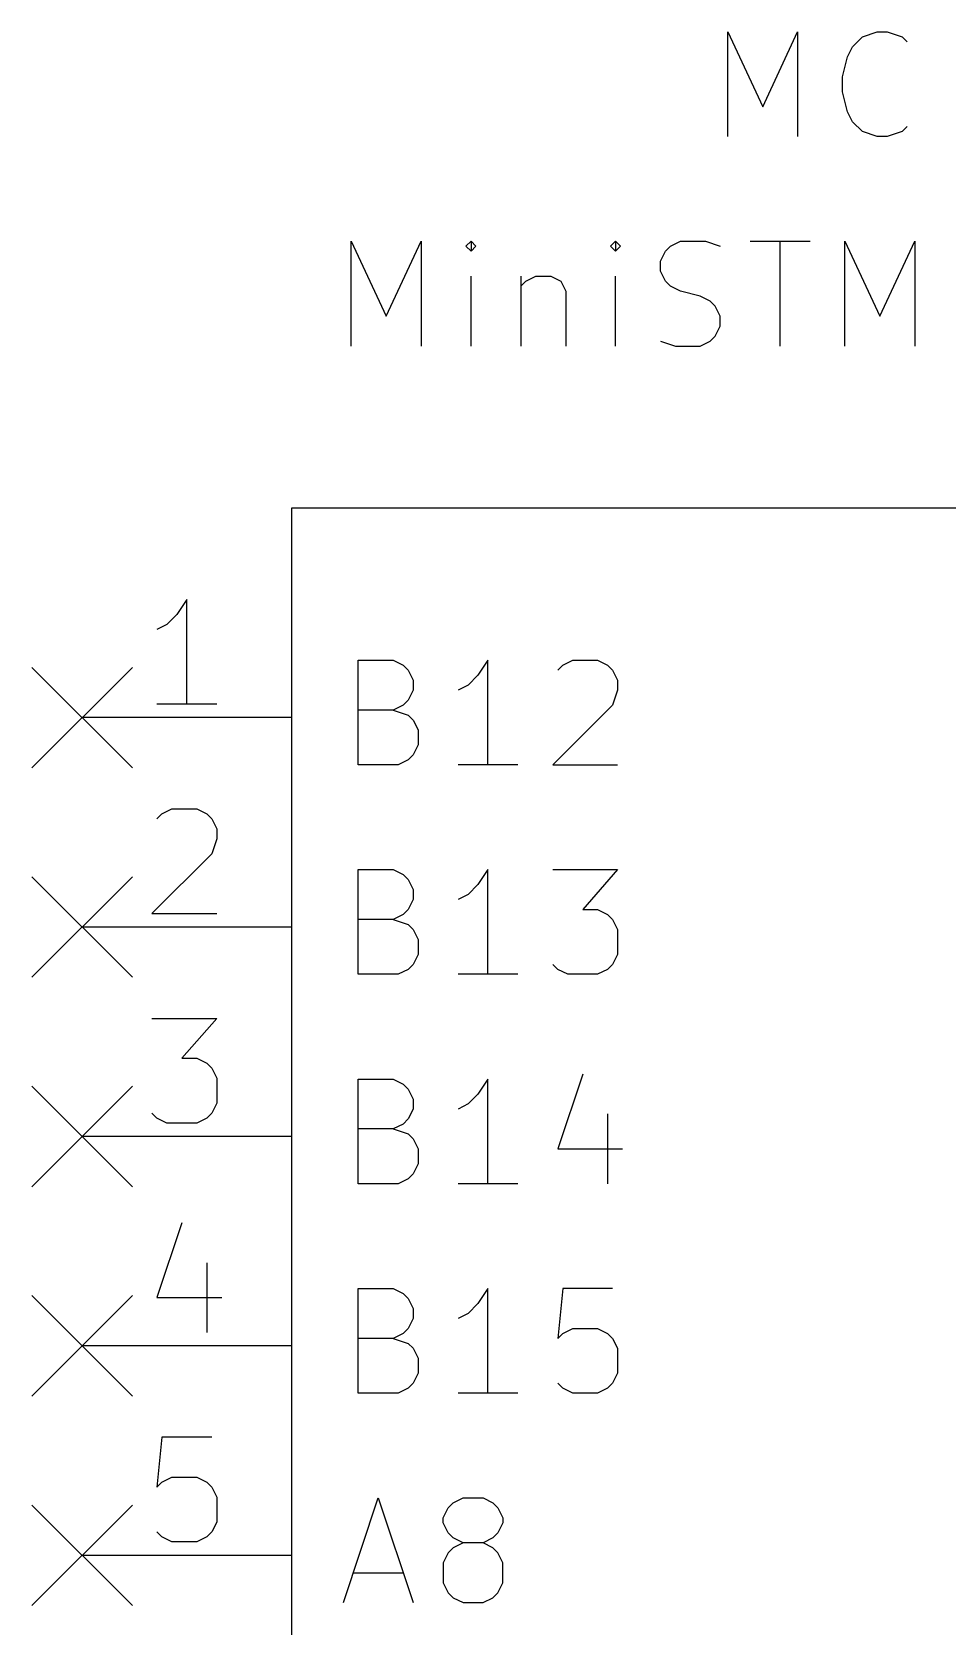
# Model space of a CAD drawing. Extents: x -4.8 to 16.7, y -9.4 to 5.7.
# Drawn here: x 11.536 to 12.519, y 0.669 to 2.382 of the extents above; entities that cross this region are included whole.
import ezdxf

# ---------------------------------------------------------------- set-up
doc = ezdxf.new("R2010")
doc.units = 0
doc.header["$MEASUREMENT"] = 0
for name, color, linetype in [('BLUE2', 5, 'CONTINUOUS'), ('CYAN2', 4, 'CONTINUOUS'), ('RED2', 1, 'CONTINUOUS'), ('RED3', 11, 'CONTINUOUS')]:
    doc.layers.add(name, color=color, linetype=linetype)

msp = doc.modelspace()

# ---------------------------------------------------------------- linework, layer by layer
at = {"layer": 'BLUE2', "linetype": 'Continuous'}
for p, q in [((11.5358, 1.6993), (11.6438, 1.5913)), ((11.6438, 1.6993), (11.5358, 1.5913)), ((11.5358, 1.4743), (11.6438, 1.3663)), ((11.6438, 1.4743), (11.5358, 1.3663)), ((11.5358, 1.2493), (11.6438, 1.1413)), ((11.6438, 1.2493), (11.5358, 1.1413)), ((11.5358, 1.0243), (11.6438, 0.9163)), ((11.6438, 1.0243), (11.5358, 0.9163)), ((11.5358, 0.7993), (11.6438, 0.6913)), ((11.6438, 0.7993), (11.5358, 0.6913))]:
    msp.add_line(p, q, dxfattribs=at)
at = {"layer": 'CYAN2', "linetype": 'Continuous'}
for p, q in [((12.2836, 2.2695), (12.2836, 2.382)), ((12.2836, 2.382), (12.3211, 2.3016)), ((12.2836, 2.2695), (12.2836, 2.382)), ((12.2836, 2.382), (12.3211, 2.3016)), ((12.3211, 2.3016), (12.3586, 2.382)), ((12.3211, 2.3016), (12.3586, 2.382)), ((12.3586, 2.382), (12.3586, 2.2695)), ((12.3586, 2.382), (12.3586, 2.2695)), ((12.4282, 2.3766), (12.4443, 2.382)), ((12.4282, 2.3766), (12.4443, 2.382)), ((12.4443, 2.382), (12.455, 2.382)), ((12.4443, 2.382), (12.455, 2.382)), ((12.455, 2.382), (12.4711, 2.3766)), ((12.455, 2.382), (12.4711, 2.3766)), ((12.4122, 2.3552), (12.4175, 2.3659)), ((12.4122, 2.3552), (12.4175, 2.3659)), ((12.4175, 2.3659), (12.4282, 2.3766)), ((12.4175, 2.3659), (12.4282, 2.3766)), ((12.4711, 2.3766), (12.4765, 2.3713)), ((12.4711, 2.3766), (12.4765, 2.3713)), ((12.4068, 2.3338), (12.4122, 2.3552)), ((12.4068, 2.3338), (12.4122, 2.3552)), ((12.4068, 2.3177), (12.4068, 2.3338)), ((12.4068, 2.3177), (12.4068, 2.3338)), ((12.4122, 2.2962), (12.4068, 2.3177)), ((12.4122, 2.2962), (12.4068, 2.3177)), ((12.4175, 2.2855), (12.4122, 2.2962)), ((12.4175, 2.2855), (12.4122, 2.2962)), ((12.4282, 2.2748), (12.4175, 2.2855)), ((12.4282, 2.2748), (12.4175, 2.2855)), ((12.4765, 2.2802), (12.4711, 2.2748)), ((12.4765, 2.2802), (12.4711, 2.2748)), ((12.4443, 2.2695), (12.4282, 2.2748)), ((12.4443, 2.2695), (12.4282, 2.2748)), ((12.455, 2.2695), (12.4443, 2.2695)), ((12.455, 2.2695), (12.4443, 2.2695)), ((12.4711, 2.2748), (12.455, 2.2695)), ((12.4711, 2.2748), (12.455, 2.2695)), ((11.8791, 2.0445), (11.8791, 2.157)), ((11.8791, 2.157), (11.9166, 2.0766)), ((11.8791, 2.0445), (11.8791, 2.157)), ((11.8791, 2.157), (11.9166, 2.0766)), ((11.9166, 2.0766), (11.9541, 2.157)), ((11.9166, 2.0766), (11.9541, 2.157)), ((11.9541, 2.157), (11.9541, 2.0445)), ((11.9541, 2.157), (11.9541, 2.0445)), ((12.0077, 2.157), (12.0023, 2.1516)), ((12.0077, 2.157), (12.0023, 2.1516)), ((12.0023, 2.1516), (12.0077, 2.1463)), ((12.0023, 2.1516), (12.0077, 2.1463)), ((12.013, 2.1516), (12.0077, 2.157)), ((12.0077, 2.157), (12.0077, 2.1463)), ((12.013, 2.1516), (12.0077, 2.157)), ((12.0077, 2.157), (12.0077, 2.1463)), ((12.0077, 2.1463), (12.013, 2.1516)), ((12.0077, 2.1463), (12.013, 2.1516)), ((12.1631, 2.157), (12.1577, 2.1516)), ((12.1631, 2.157), (12.1577, 2.1516)), ((12.1577, 2.1516), (12.1631, 2.1463)), ((12.1577, 2.1516), (12.1631, 2.1463)), ((12.1684, 2.1516), (12.1631, 2.157)), ((12.1631, 2.157), (12.1631, 2.1463)), ((12.1684, 2.1516), (12.1631, 2.157)), ((12.1631, 2.157), (12.1631, 2.1463)), ((12.1631, 2.1463), (12.1684, 2.1516)), ((12.1631, 2.1463), (12.1684, 2.1516)), ((12.2113, 2.1355), (12.2166, 2.1463)), ((12.2113, 2.1355), (12.2166, 2.1463)), ((12.2166, 2.1463), (12.222, 2.1516)), ((12.2166, 2.1463), (12.222, 2.1516)), ((12.222, 2.1516), (12.2327, 2.157)), ((12.222, 2.1516), (12.2327, 2.157)), ((12.2327, 2.157), (12.2595, 2.157)), ((12.2327, 2.157), (12.2595, 2.157)), ((12.2595, 2.157), (12.2756, 2.1516)), ((12.2595, 2.157), (12.2756, 2.1516)), ((12.3077, 2.157), (12.372, 2.157)), ((12.3077, 2.157), (12.372, 2.157)), ((12.3398, 2.0445), (12.3398, 2.157)), ((12.3398, 2.0445), (12.3398, 2.157)), ((12.4095, 2.0445), (12.4095, 2.157)), ((12.4095, 2.157), (12.447, 2.0766)), ((12.4095, 2.0445), (12.4095, 2.157)), ((12.4095, 2.157), (12.447, 2.0766)), ((12.447, 2.0766), (12.4845, 2.157)), ((12.447, 2.0766), (12.4845, 2.157)), ((12.4845, 2.157), (12.4845, 2.0445)), ((12.4845, 2.157), (12.4845, 2.0445)), ((12.2113, 2.1248), (12.2113, 2.1355)), ((12.2113, 2.1248), (12.2113, 2.1355)), ((12.2166, 2.1141), (12.2113, 2.1248)), ((12.2166, 2.1141), (12.2113, 2.1248)), ((12.0077, 2.0445), (12.0077, 2.1195)), ((12.0077, 2.0445), (12.0077, 2.1195)), ((12.0613, 2.1195), (12.0613, 2.0445)), ((12.0613, 2.1195), (12.0613, 2.0445)), ((12.0613, 2.1088), (12.0666, 2.1141)), ((12.0613, 2.1088), (12.0666, 2.1141)), ((12.0666, 2.1141), (12.0774, 2.1195)), ((12.0666, 2.1141), (12.0774, 2.1195)), ((12.0774, 2.1195), (12.0934, 2.1195)), ((12.0774, 2.1195), (12.0934, 2.1195)), ((12.0934, 2.1195), (12.1041, 2.1141)), ((12.0934, 2.1195), (12.1041, 2.1141)), ((12.1041, 2.1141), (12.1095, 2.1034)), ((12.1041, 2.1141), (12.1095, 2.1034)), ((12.1631, 2.0445), (12.1631, 2.1195)), ((12.1631, 2.0445), (12.1631, 2.1195)), ((12.222, 2.1088), (12.2166, 2.1141)), ((12.222, 2.1088), (12.2166, 2.1141)), ((12.2327, 2.1034), (12.222, 2.1088)), ((12.2327, 2.1034), (12.222, 2.1088)), ((12.1095, 2.1034), (12.1095, 2.0445)), ((12.1095, 2.1034), (12.1095, 2.0445)), ((12.2541, 2.098), (12.2327, 2.1034)), ((12.2541, 2.098), (12.2327, 2.1034)), ((12.2648, 2.0927), (12.2541, 2.098)), ((12.2648, 2.0927), (12.2541, 2.098)), ((12.2702, 2.0873), (12.2648, 2.0927)), ((12.2702, 2.0873), (12.2648, 2.0927)), ((12.2756, 2.0766), (12.2702, 2.0873)), ((12.2756, 2.0766), (12.2702, 2.0873)), ((12.2756, 2.0659), (12.2756, 2.0766)), ((12.2756, 2.0659), (12.2756, 2.0766)), ((12.2702, 2.0552), (12.2756, 2.0659)), ((12.2702, 2.0552), (12.2756, 2.0659)), ((12.2113, 2.0498), (12.2273, 2.0445)), ((12.2113, 2.0498), (12.2273, 2.0445)), ((12.2273, 2.0445), (12.2541, 2.0445)), ((12.2273, 2.0445), (12.2541, 2.0445)), ((12.2541, 2.0445), (12.2648, 2.0498)), ((12.2541, 2.0445), (12.2648, 2.0498)), ((12.2648, 2.0498), (12.2702, 2.0552)), ((12.2648, 2.0498), (12.2702, 2.0552)), ((11.8866, 1.5945), (11.8866, 1.707)), ((11.8866, 1.707), (11.9241, 1.707)), ((11.8866, 1.5945), (11.8866, 1.707)), ((11.8866, 1.707), (11.9241, 1.707)), ((11.9241, 1.707), (11.9348, 1.7016)), ((11.9241, 1.707), (11.9348, 1.7016)), ((11.9348, 1.7016), (11.9402, 1.6962)), ((11.9348, 1.7016), (11.9402, 1.6962)), ((11.9402, 1.6962), (11.9455, 1.6855)), ((11.9402, 1.6962), (11.9455, 1.6855)), ((12.0259, 1.707), (12.0152, 1.6909)), ((12.0259, 1.707), (12.0152, 1.6909)), ((12.0259, 1.5945), (12.0259, 1.707)), ((12.0259, 1.5945), (12.0259, 1.707)), ((12.1009, 1.6962), (12.1063, 1.7016)), ((12.1009, 1.6962), (12.1063, 1.7016)), ((12.1063, 1.7016), (12.117, 1.707)), ((12.1063, 1.7016), (12.117, 1.707)), ((12.117, 1.707), (12.1438, 1.707)), ((12.117, 1.707), (12.1438, 1.707)), ((12.1438, 1.707), (12.1545, 1.7016)), ((12.1438, 1.707), (12.1545, 1.7016)), ((12.1545, 1.7016), (12.1598, 1.6962)), ((12.1545, 1.7016), (12.1598, 1.6962)), ((12.1598, 1.6962), (12.1652, 1.6855)), ((12.1598, 1.6962), (12.1652, 1.6855)), ((11.9455, 1.6855), (11.9455, 1.6748)), ((11.9455, 1.6855), (11.9455, 1.6748)), ((12.0045, 1.6802), (11.9938, 1.6748)), ((12.0045, 1.6802), (11.9938, 1.6748)), ((12.0152, 1.6909), (12.0045, 1.6802)), ((12.0152, 1.6909), (12.0045, 1.6802)), ((12.1652, 1.6855), (12.1652, 1.6748)), ((12.1652, 1.6855), (12.1652, 1.6748)), ((11.9402, 1.6641), (11.9348, 1.6587)), ((11.9402, 1.6641), (11.9348, 1.6587)), ((11.9455, 1.6748), (11.9402, 1.6641)), ((11.9455, 1.6748), (11.9402, 1.6641)), ((12.1652, 1.6748), (12.1598, 1.6587)), ((12.1652, 1.6748), (12.1598, 1.6587)), ((11.9241, 1.6534), (11.8866, 1.6534)), ((11.9241, 1.6534), (11.8866, 1.6534)), ((11.9348, 1.6587), (11.9241, 1.6534)), ((11.9348, 1.6587), (11.9241, 1.6534)), ((11.9241, 1.6534), (11.9402, 1.648)), ((11.9241, 1.6534), (11.9402, 1.648)), ((11.9402, 1.648), (11.9455, 1.6427)), ((11.9402, 1.648), (11.9455, 1.6427)), ((12.1598, 1.6587), (12.0956, 1.5945)), ((12.1598, 1.6587), (12.0956, 1.5945)), ((11.9455, 1.6427), (11.9509, 1.632)), ((11.9455, 1.6427), (11.9509, 1.632)), ((11.9509, 1.632), (11.9509, 1.6159)), ((11.9509, 1.632), (11.9509, 1.6159)), ((11.9509, 1.6159), (11.9455, 1.6052)), ((11.9509, 1.6159), (11.9455, 1.6052)), ((11.9295, 1.5945), (11.8866, 1.5945)), ((11.9295, 1.5945), (11.8866, 1.5945)), ((11.9402, 1.5998), (11.9295, 1.5945)), ((11.9402, 1.5998), (11.9295, 1.5945)), ((11.9455, 1.6052), (11.9402, 1.5998)), ((11.9455, 1.6052), (11.9402, 1.5998)), ((12.058, 1.5945), (11.9938, 1.5945)), ((12.058, 1.5945), (11.9938, 1.5945)), ((12.0956, 1.5945), (12.1652, 1.5945)), ((12.0956, 1.5945), (12.1652, 1.5945)), ((11.8866, 1.3695), (11.8866, 1.482)), ((11.8866, 1.482), (11.9241, 1.482)), ((11.8866, 1.3695), (11.8866, 1.482)), ((11.8866, 1.482), (11.9241, 1.482)), ((11.9241, 1.482), (11.9348, 1.4766)), ((11.9241, 1.482), (11.9348, 1.4766)), ((11.9348, 1.4766), (11.9402, 1.4712)), ((11.9348, 1.4766), (11.9402, 1.4712)), ((12.0259, 1.482), (12.0152, 1.4659)), ((12.0259, 1.482), (12.0152, 1.4659)), ((12.0259, 1.3695), (12.0259, 1.482)), ((12.0259, 1.3695), (12.0259, 1.482)), ((12.0956, 1.482), (12.1652, 1.482)), ((12.0956, 1.482), (12.1652, 1.482)), ((12.1652, 1.482), (12.1277, 1.4391)), ((12.1652, 1.482), (12.1277, 1.4391)), ((11.9402, 1.4712), (11.9455, 1.4605)), ((11.9402, 1.4712), (11.9455, 1.4605)), ((11.9455, 1.4605), (11.9455, 1.4498)), ((11.9455, 1.4605), (11.9455, 1.4498)), ((12.0152, 1.4659), (12.0045, 1.4552)), ((12.0152, 1.4659), (12.0045, 1.4552)), ((11.9402, 1.4391), (11.9348, 1.4337)), ((11.9402, 1.4391), (11.9348, 1.4337)), ((11.9455, 1.4498), (11.9402, 1.4391)), ((11.9455, 1.4498), (11.9402, 1.4391)), ((12.0045, 1.4552), (11.9938, 1.4498)), ((12.0045, 1.4552), (11.9938, 1.4498)), ((12.1277, 1.4391), (12.1438, 1.4391)), ((12.1277, 1.4391), (12.1438, 1.4391)), ((12.1438, 1.4391), (12.1545, 1.4337)), ((12.1438, 1.4391), (12.1545, 1.4337)), ((11.9241, 1.4284), (11.8866, 1.4284)), ((11.9241, 1.4284), (11.8866, 1.4284)), ((11.9348, 1.4337), (11.9241, 1.4284)), ((11.9348, 1.4337), (11.9241, 1.4284)), ((11.9241, 1.4284), (11.9402, 1.423)), ((11.9241, 1.4284), (11.9402, 1.423)), ((11.9402, 1.423), (11.9455, 1.4177)), ((11.9402, 1.423), (11.9455, 1.4177)), ((12.1545, 1.4337), (12.1598, 1.4284)), ((12.1545, 1.4337), (12.1598, 1.4284)), ((12.1598, 1.4284), (12.1652, 1.4177)), ((12.1598, 1.4284), (12.1652, 1.4177)), ((11.9455, 1.4177), (11.9509, 1.407)), ((11.9455, 1.4177), (11.9509, 1.407)), ((11.9509, 1.407), (11.9509, 1.3909)), ((11.9509, 1.407), (11.9509, 1.3909)), ((12.1652, 1.4177), (12.1652, 1.3909)), ((12.1652, 1.4177), (12.1652, 1.3909)), ((11.9509, 1.3909), (11.9455, 1.3802)), ((11.9509, 1.3909), (11.9455, 1.3802)), ((12.1652, 1.3909), (12.1598, 1.3802)), ((12.1652, 1.3909), (12.1598, 1.3802)), ((11.9402, 1.3748), (11.9295, 1.3695)), ((11.9402, 1.3748), (11.9295, 1.3695)), ((11.9455, 1.3802), (11.9402, 1.3748)), ((11.9455, 1.3802), (11.9402, 1.3748)), ((12.1009, 1.3748), (12.0956, 1.3802)), ((12.1009, 1.3748), (12.0956, 1.3802)), ((12.1116, 1.3695), (12.1009, 1.3748)), ((12.1116, 1.3695), (12.1009, 1.3748)), ((12.1545, 1.3748), (12.1438, 1.3695)), ((12.1545, 1.3748), (12.1438, 1.3695)), ((12.1598, 1.3802), (12.1545, 1.3748)), ((12.1598, 1.3802), (12.1545, 1.3748)), ((11.9295, 1.3695), (11.8866, 1.3695)), ((11.9295, 1.3695), (11.8866, 1.3695)), ((12.058, 1.3695), (11.9938, 1.3695)), ((12.058, 1.3695), (11.9938, 1.3695)), ((12.1438, 1.3695), (12.1116, 1.3695)), ((12.1438, 1.3695), (12.1116, 1.3695)), ((11.8866, 1.1445), (11.8866, 1.257)), ((11.8866, 1.257), (11.9241, 1.257)), ((11.8866, 1.1445), (11.8866, 1.257)), ((11.8866, 1.257), (11.9241, 1.257)), ((11.9241, 1.257), (11.9348, 1.2516)), ((11.9241, 1.257), (11.9348, 1.2516)), ((11.9348, 1.2516), (11.9402, 1.2462)), ((11.9348, 1.2516), (11.9402, 1.2462)), ((12.0259, 1.257), (12.0152, 1.2409)), ((12.0259, 1.257), (12.0152, 1.2409)), ((12.0259, 1.1445), (12.0259, 1.257)), ((12.0259, 1.1445), (12.0259, 1.257)), ((12.1277, 1.2623), (12.1009, 1.182)), ((12.1277, 1.2623), (12.1009, 1.182)), ((11.9402, 1.2462), (11.9455, 1.2355)), ((11.9402, 1.2462), (11.9455, 1.2355)), ((11.9455, 1.2355), (11.9455, 1.2248)), ((11.9455, 1.2355), (11.9455, 1.2248)), ((12.0152, 1.2409), (12.0045, 1.2302)), ((12.0152, 1.2409), (12.0045, 1.2302)), ((11.9455, 1.2248), (11.9402, 1.2141)), ((11.9455, 1.2248), (11.9402, 1.2141)), ((12.0045, 1.2302), (11.9938, 1.2248)), ((12.0045, 1.2302), (11.9938, 1.2248)), ((12.1545, 1.2195), (12.1545, 1.1445)), ((12.1545, 1.2195), (12.1545, 1.1445)), ((11.9241, 1.2034), (11.8866, 1.2034)), ((11.9241, 1.2034), (11.8866, 1.2034)), ((11.9348, 1.2087), (11.9241, 1.2034)), ((11.9348, 1.2087), (11.9241, 1.2034)), ((11.9241, 1.2034), (11.9402, 1.198)), ((11.9241, 1.2034), (11.9402, 1.198)), ((11.9402, 1.2141), (11.9348, 1.2087)), ((11.9402, 1.2141), (11.9348, 1.2087)), ((11.9402, 1.198), (11.9455, 1.1927)), ((11.9402, 1.198), (11.9455, 1.1927)), ((11.9455, 1.1927), (11.9509, 1.182)), ((11.9455, 1.1927), (11.9509, 1.182)), ((11.9509, 1.182), (11.9509, 1.1659)), ((11.9509, 1.182), (11.9509, 1.1659)), ((12.1009, 1.182), (12.1705, 1.182)), ((12.1009, 1.182), (12.1705, 1.182)), ((11.9509, 1.1659), (11.9455, 1.1552)), ((11.9509, 1.1659), (11.9455, 1.1552)), ((11.9402, 1.1498), (11.9295, 1.1445)), ((11.9402, 1.1498), (11.9295, 1.1445)), ((11.9455, 1.1552), (11.9402, 1.1498)), ((11.9455, 1.1552), (11.9402, 1.1498)), ((11.9295, 1.1445), (11.8866, 1.1445)), ((11.9295, 1.1445), (11.8866, 1.1445)), ((12.058, 1.1445), (11.9938, 1.1445)), ((12.058, 1.1445), (11.9938, 1.1445)), ((11.8866, 0.9195), (11.8866, 1.032)), ((11.8866, 1.032), (11.9241, 1.032)), ((11.8866, 0.9195), (11.8866, 1.032)), ((11.8866, 1.032), (11.9241, 1.032)), ((11.9241, 1.032), (11.9348, 1.0266)), ((11.9241, 1.032), (11.9348, 1.0266)), ((12.0259, 1.032), (12.0152, 1.0159)), ((12.0259, 1.032), (12.0152, 1.0159)), ((12.0259, 0.9195), (12.0259, 1.032)), ((12.0259, 0.9195), (12.0259, 1.032)), ((12.1063, 1.032), (12.1009, 0.9784)), ((12.1063, 1.032), (12.1009, 0.9784)), ((12.1598, 1.032), (12.1063, 1.032)), ((12.1598, 1.032), (12.1063, 1.032)), ((11.9348, 1.0266), (11.9402, 1.0212)), ((11.9348, 1.0266), (11.9402, 1.0212)), ((11.9402, 1.0212), (11.9455, 1.0105)), ((11.9402, 1.0212), (11.9455, 1.0105)), ((11.9455, 1.0105), (11.9455, 0.9998)), ((11.9455, 1.0105), (11.9455, 0.9998)), ((12.0152, 1.0159), (12.0045, 1.0052)), ((12.0152, 1.0159), (12.0045, 1.0052)), ((11.9455, 0.9998), (11.9402, 0.9891)), ((11.9455, 0.9998), (11.9402, 0.9891)), ((12.0045, 1.0052), (11.9938, 0.9998)), ((12.0045, 1.0052), (11.9938, 0.9998)), ((11.9241, 0.9784), (11.8866, 0.9784)), ((11.9241, 0.9784), (11.8866, 0.9784)), ((11.9348, 0.9837), (11.9241, 0.9784)), ((11.9348, 0.9837), (11.9241, 0.9784)), ((11.9241, 0.9784), (11.9402, 0.973)), ((11.9241, 0.9784), (11.9402, 0.973)), ((11.9402, 0.9891), (11.9348, 0.9837)), ((11.9402, 0.9891), (11.9348, 0.9837)), ((12.1009, 0.9784), (12.1063, 0.9837)), ((12.1009, 0.9784), (12.1063, 0.9837)), ((12.1063, 0.9837), (12.117, 0.9891)), ((12.1063, 0.9837), (12.117, 0.9891)), ((12.117, 0.9891), (12.1438, 0.9891)), ((12.117, 0.9891), (12.1438, 0.9891)), ((12.1438, 0.9891), (12.1545, 0.9837)), ((12.1438, 0.9891), (12.1545, 0.9837)), ((12.1545, 0.9837), (12.1598, 0.9784)), ((12.1545, 0.9837), (12.1598, 0.9784)), ((12.1598, 0.9784), (12.1652, 0.9677)), ((12.1598, 0.9784), (12.1652, 0.9677)), ((11.9402, 0.973), (11.9455, 0.9677)), ((11.9402, 0.973), (11.9455, 0.9677)), ((11.9455, 0.9677), (11.9509, 0.957)), ((11.9455, 0.9677), (11.9509, 0.957)), ((12.1652, 0.9677), (12.1652, 0.9409)), ((12.1652, 0.9677), (12.1652, 0.9409)), ((11.9509, 0.957), (11.9509, 0.9409)), ((11.9509, 0.957), (11.9509, 0.9409)), ((11.9455, 0.9302), (11.9402, 0.9248)), ((11.9455, 0.9302), (11.9402, 0.9248)), ((11.9509, 0.9409), (11.9455, 0.9302)), ((11.9509, 0.9409), (11.9455, 0.9302)), ((12.1063, 0.9248), (12.1009, 0.9302)), ((12.1063, 0.9248), (12.1009, 0.9302)), ((12.1598, 0.9302), (12.1545, 0.9248)), ((12.1598, 0.9302), (12.1545, 0.9248)), ((12.1652, 0.9409), (12.1598, 0.9302)), ((12.1652, 0.9409), (12.1598, 0.9302)), ((11.9295, 0.9195), (11.8866, 0.9195)), ((11.9295, 0.9195), (11.8866, 0.9195)), ((11.9402, 0.9248), (11.9295, 0.9195)), ((11.9402, 0.9248), (11.9295, 0.9195)), ((12.058, 0.9195), (11.9938, 0.9195)), ((12.058, 0.9195), (11.9938, 0.9195)), ((12.117, 0.9195), (12.1063, 0.9248)), ((12.117, 0.9195), (12.1063, 0.9248)), ((12.1438, 0.9195), (12.117, 0.9195)), ((12.1438, 0.9195), (12.117, 0.9195)), ((12.1545, 0.9248), (12.1438, 0.9195)), ((12.1545, 0.9248), (12.1438, 0.9195)), ((11.8706, 0.6945), (11.9081, 0.807)), ((11.8706, 0.6945), (11.9081, 0.807)), ((11.9081, 0.807), (11.9455, 0.6945)), ((11.9081, 0.807), (11.9455, 0.6945)), ((11.9884, 0.8016), (11.9991, 0.807)), ((11.9884, 0.8016), (11.9991, 0.807)), ((11.9991, 0.807), (12.0206, 0.807)), ((11.9991, 0.807), (12.0206, 0.807)), ((12.0206, 0.807), (12.0313, 0.8016)), ((12.0206, 0.807), (12.0313, 0.8016)), ((11.9777, 0.7855), (11.9831, 0.7962)), ((11.9777, 0.7855), (11.9831, 0.7962)), ((11.9831, 0.7962), (11.9884, 0.8016)), ((11.9831, 0.7962), (11.9884, 0.8016)), ((12.0313, 0.8016), (12.0366, 0.7962)), ((12.0313, 0.8016), (12.0366, 0.7962)), ((12.0366, 0.7962), (12.042, 0.7855)), ((12.0366, 0.7962), (12.042, 0.7855)), ((11.9777, 0.7802), (11.9777, 0.7855)), ((11.9777, 0.7802), (11.9777, 0.7855)), ((11.9831, 0.7695), (11.9777, 0.7802)), ((11.9831, 0.7695), (11.9777, 0.7802)), ((12.042, 0.7802), (12.0366, 0.7695)), ((12.042, 0.7802), (12.0366, 0.7695)), ((12.042, 0.7855), (12.042, 0.7802)), ((12.042, 0.7855), (12.042, 0.7802)), ((11.9884, 0.7641), (11.9831, 0.7695)), ((11.9884, 0.7641), (11.9831, 0.7695)), ((11.9991, 0.7587), (11.9884, 0.7641)), ((11.9991, 0.7587), (11.9884, 0.7641)), ((11.9991, 0.7587), (11.9884, 0.7534)), ((11.9991, 0.7587), (11.9884, 0.7534)), ((12.0206, 0.7587), (11.9991, 0.7587)), ((12.0206, 0.7587), (11.9991, 0.7587)), ((12.0313, 0.7641), (12.0206, 0.7587)), ((12.0313, 0.7641), (12.0206, 0.7587)), ((12.0313, 0.7534), (12.0206, 0.7587)), ((12.0313, 0.7534), (12.0206, 0.7587)), ((12.0366, 0.7695), (12.0313, 0.7641)), ((12.0366, 0.7695), (12.0313, 0.7641)), ((11.9831, 0.748), (11.9777, 0.7373)), ((11.9831, 0.748), (11.9777, 0.7373)), ((11.9777, 0.7373), (11.9777, 0.7159)), ((11.9777, 0.7373), (11.9777, 0.7159)), ((11.9884, 0.7534), (11.9831, 0.748)), ((11.9884, 0.7534), (11.9831, 0.748)), ((12.0366, 0.748), (12.0313, 0.7534)), ((12.0366, 0.748), (12.0313, 0.7534)), ((12.042, 0.7373), (12.0366, 0.748)), ((12.042, 0.7373), (12.0366, 0.748)), ((12.042, 0.7159), (12.042, 0.7373)), ((12.042, 0.7159), (12.042, 0.7373)), ((11.8813, 0.7266), (11.9348, 0.7266)), ((11.8813, 0.7266), (11.9348, 0.7266)), ((11.9777, 0.7159), (11.9831, 0.7052)), ((11.9777, 0.7159), (11.9831, 0.7052)), ((11.9831, 0.7052), (11.9884, 0.6998)), ((11.9831, 0.7052), (11.9884, 0.6998)), ((12.0313, 0.6998), (12.0366, 0.7052)), ((12.0313, 0.6998), (12.0366, 0.7052)), ((12.0366, 0.7052), (12.042, 0.7159)), ((12.0366, 0.7052), (12.042, 0.7159)), ((11.9884, 0.6998), (11.9991, 0.6945)), ((11.9884, 0.6998), (11.9991, 0.6945)), ((11.9991, 0.6945), (12.0206, 0.6945)), ((11.9991, 0.6945), (12.0206, 0.6945)), ((12.0206, 0.6945), (12.0313, 0.6998)), ((12.0206, 0.6945), (12.0313, 0.6998))]:
    msp.add_line(p, q, dxfattribs=at)
at = {"layer": 'RED2', "linetype": 'Continuous'}
for p, q in [((11.8148, 1.8703), (11.8148, -2.7422)), ((13.1648, 1.8703), (11.8148, 1.8703)), ((11.8148, 1.6453), (11.5898, 1.6453)), ((11.8148, 1.6453), (11.5898, 1.6453)), ((11.8148, 1.4203), (11.5898, 1.4203)), ((11.8148, 1.4203), (11.5898, 1.4203)), ((11.8148, 1.1953), (11.5898, 1.1953)), ((11.8148, 1.1953), (11.5898, 1.1953)), ((11.8148, 0.9703), (11.5898, 0.9703)), ((11.8148, 0.9703), (11.5898, 0.9703)), ((11.8148, 0.7453), (11.5898, 0.7453)), ((11.8148, 0.7453), (11.5898, 0.7453))]:
    msp.add_line(p, q, dxfattribs=at)
at = {"layer": 'RED3', "linetype": 'Continuous'}
for p, q in [((11.7023, 1.7722), (11.6916, 1.7561)), ((11.7023, 1.7722), (11.6916, 1.7561)), ((11.7023, 1.6597), (11.7023, 1.7722)), ((11.7023, 1.6597), (11.7023, 1.7722)), ((11.6916, 1.7561), (11.6809, 1.7454)), ((11.6916, 1.7561), (11.6809, 1.7454)), ((11.6809, 1.7454), (11.6702, 1.7401)), ((11.6809, 1.7454), (11.6702, 1.7401)), ((11.7345, 1.6597), (11.6702, 1.6597)), ((11.7345, 1.6597), (11.6702, 1.6597)), ((11.6702, 1.5365), (11.6755, 1.5418)), ((11.6702, 1.5365), (11.6755, 1.5418)), ((11.6755, 1.5418), (11.6863, 1.5472)), ((11.6755, 1.5418), (11.6863, 1.5472)), ((11.6863, 1.5472), (11.7131, 1.5472)), ((11.6863, 1.5472), (11.7131, 1.5472)), ((11.7131, 1.5472), (11.7238, 1.5418)), ((11.7131, 1.5472), (11.7238, 1.5418)), ((11.7238, 1.5418), (11.7291, 1.5365)), ((11.7238, 1.5418), (11.7291, 1.5365)), ((11.7291, 1.5365), (11.7345, 1.5258)), ((11.7291, 1.5365), (11.7345, 1.5258)), ((11.7345, 1.5258), (11.7345, 1.5151)), ((11.7345, 1.5258), (11.7345, 1.5151)), ((11.7345, 1.5151), (11.7291, 1.499)), ((11.7345, 1.5151), (11.7291, 1.499)), ((11.7291, 1.499), (11.6648, 1.4347)), ((11.7291, 1.499), (11.6648, 1.4347)), ((11.6648, 1.4347), (11.7345, 1.4347)), ((11.6648, 1.4347), (11.7345, 1.4347)), ((11.6648, 1.3222), (11.7345, 1.3222)), ((11.6648, 1.3222), (11.7345, 1.3222)), ((11.7345, 1.3222), (11.697, 1.2793)), ((11.7345, 1.3222), (11.697, 1.2793)), ((11.697, 1.2793), (11.7131, 1.2793)), ((11.697, 1.2793), (11.7131, 1.2793)), ((11.7131, 1.2793), (11.7238, 1.274)), ((11.7131, 1.2793), (11.7238, 1.274)), ((11.7238, 1.274), (11.7291, 1.2686)), ((11.7238, 1.274), (11.7291, 1.2686)), ((11.7291, 1.2686), (11.7345, 1.2579)), ((11.7291, 1.2686), (11.7345, 1.2579)), ((11.7345, 1.2579), (11.7345, 1.2311)), ((11.7345, 1.2579), (11.7345, 1.2311)), ((11.6702, 1.2151), (11.6648, 1.2204)), ((11.6702, 1.2151), (11.6648, 1.2204)), ((11.7291, 1.2204), (11.7238, 1.2151)), ((11.7291, 1.2204), (11.7238, 1.2151)), ((11.7345, 1.2311), (11.7291, 1.2204)), ((11.7345, 1.2311), (11.7291, 1.2204)), ((11.6809, 1.2097), (11.6702, 1.2151)), ((11.6809, 1.2097), (11.6702, 1.2151)), ((11.7131, 1.2097), (11.6809, 1.2097)), ((11.7131, 1.2097), (11.6809, 1.2097)), ((11.7238, 1.2151), (11.7131, 1.2097)), ((11.7238, 1.2151), (11.7131, 1.2097)), ((11.697, 1.1026), (11.6702, 1.0222)), ((11.697, 1.1026), (11.6702, 1.0222)), ((11.7238, 1.0597), (11.7238, 0.9847)), ((11.7238, 1.0597), (11.7238, 0.9847)), ((11.6702, 1.0222), (11.7399, 1.0222)), ((11.6702, 1.0222), (11.7399, 1.0222)), ((11.6755, 0.8722), (11.6702, 0.8186)), ((11.6755, 0.8722), (11.6702, 0.8186)), ((11.7291, 0.8722), (11.6755, 0.8722)), ((11.7291, 0.8722), (11.6755, 0.8722)), ((11.6702, 0.8186), (11.6755, 0.824)), ((11.6702, 0.8186), (11.6755, 0.824)), ((11.6755, 0.824), (11.6863, 0.8293)), ((11.6755, 0.824), (11.6863, 0.8293)), ((11.6863, 0.8293), (11.7131, 0.8293)), ((11.6863, 0.8293), (11.7131, 0.8293)), ((11.7131, 0.8293), (11.7238, 0.824)), ((11.7131, 0.8293), (11.7238, 0.824)), ((11.7238, 0.824), (11.7291, 0.8186)), ((11.7238, 0.824), (11.7291, 0.8186)), ((11.7291, 0.8186), (11.7345, 0.8079)), ((11.7291, 0.8186), (11.7345, 0.8079)), ((11.7345, 0.8079), (11.7345, 0.7811)), ((11.7345, 0.8079), (11.7345, 0.7811)), ((11.7345, 0.7811), (11.7291, 0.7704)), ((11.7345, 0.7811), (11.7291, 0.7704)), ((11.6755, 0.7651), (11.6702, 0.7704)), ((11.6755, 0.7651), (11.6702, 0.7704)), ((11.6863, 0.7597), (11.6755, 0.7651)), ((11.6863, 0.7597), (11.6755, 0.7651)), ((11.7131, 0.7597), (11.6863, 0.7597)), ((11.7131, 0.7597), (11.6863, 0.7597)), ((11.7238, 0.7651), (11.7131, 0.7597)), ((11.7238, 0.7651), (11.7131, 0.7597)), ((11.7291, 0.7704), (11.7238, 0.7651)), ((11.7291, 0.7704), (11.7238, 0.7651))]:
    msp.add_line(p, q, dxfattribs=at)

doc.saveas('drawing.dxf')
